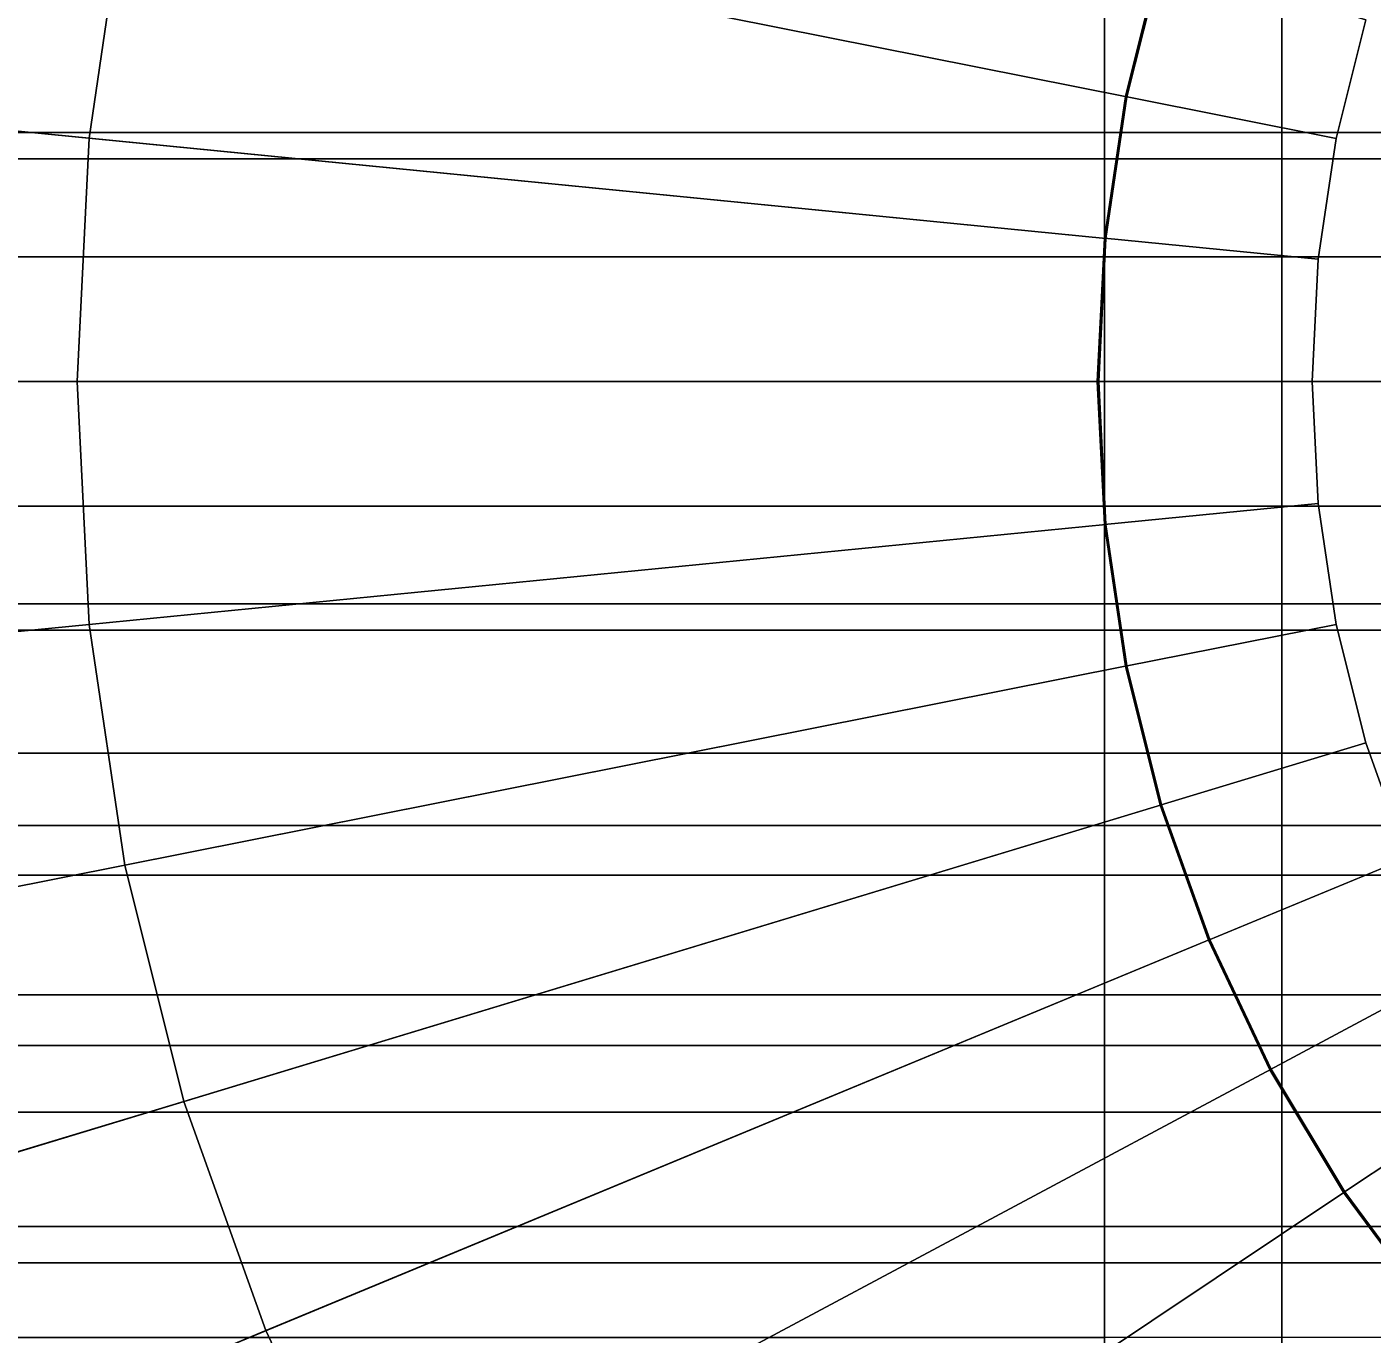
# Model space of a CAD drawing. Header units: millimetres. Extents: x -50 to 55, y -25 to 25.
# Drawn here: x -17.85 to -8.36, y -6.72 to 2.5 of the extents above; entities that cross this region are included whole.
import ezdxf

# ---------------------------------------------------------------- set-up
doc = ezdxf.new("R2010")
doc.units = ezdxf.units.MM
for name, color, linetype in [('BASE', 7, 'Continuous'), ('CIRCOLO_LU', 7, 'Continuous'), ('CIRCOLOINT', 7, 'Continuous')]:
    doc.layers.add(name, color=color, linetype=linetype)
doc.styles.add('Annotative', font='arial.ttf')

msp = doc.modelspace()

# ---------------------------------------------------------------- linework, layer by layer
at = {"layer": 'BASE', "lineweight": 5}
for points, invisible_edges in [([(-10.092, 2.0074, -14.0024), (-24.5196, 4.8773, -14.0024), (-24.8796, 2.4504, -14.0024)], 12), ([(-24.5196, 4.8773, -14.0024), (-10.092, 2.0074, -14.0024), (-9.8466, 2.9869, -14.0024)], 12), ([(-19.9035, 1.9603, -50), (-19.6156, 3.9018, -50), (-17.1588, 3.4131, -50)], 12), ([(-17.4108, 1.7148, -50), (-19.9035, 1.9603, -50), (-17.1588, 3.4131, -50)], 2), ([(-17.4108, 1.7148, -35), (-17.1588, 3.4131, -35), (-10.092, 2.0074, -35)], 12), ([(-17.1588, 3.4131, -38), (-17.4108, 1.7148, -38), (-17.4108, 1.7148, -50)], 12), ([(-17.4108, 1.7148, -50), (-17.1588, 3.4131, -50), (-17.1588, 3.4131, -38)], 12), ([(-17.4108, 1.7148, -35), (-17.4108, 1.7148, -38), (-17.1588, 3.4131, -35)], 2), ([(-17.4108, 1.7148, -38), (-17.1588, 3.4131, -38), (-17.1588, 3.4131, -35)], 12), ([(-10.092, 2.0074, -35), (-17.1588, 3.4131, -35), (-9.8466, 2.9869, -35)], 2), ([(-10.092, 2.0074, -14.0024), (-10.092, 2.0074, -30), (-9.8466, 2.9869, -14.0024)], 2), ([(-10.092, 2.0074, -30), (-9.8466, 2.9869, -30), (-9.8466, 2.9869, -14.0024)], 12), ([(-10.092, 2.0074, -35), (-9.8466, 2.9869, -35), (-9.8466, 2.9869, -32)], 12), ([(-10.092, 2.0074, -35), (-9.8466, 2.9869, -32), (-10.092, 2.0074, -32)], 1), ([(-10.092, 2.0074, -30), (-10.092, 2.0074, -32), (-9.8466, 2.9869, -30)], 2), ([(-10.092, 2.0074, -32), (-9.8466, 2.9869, -32), (-9.8466, 2.9869, -30)], 12), ([(-10.2402, 1.0086, -14.0024), (-24.8796, 2.4504, -14.0024), (-25, 0, -14.0024)], 12), ([(-24.8796, 2.4504, -14.0024), (-10.2402, 1.0086, -14.0024), (-10.092, 2.0074, -14.0024)], 12), ([(-10.2402, 1.0086, -35), (-17.4108, 1.7148, -35), (-10.092, 2.0074, -35)], 2), ([(-10.2402, 1.0086, -14.0024), (-10.2402, 1.0086, -30), (-10.092, 2.0074, -14.0024)], 2), ([(-10.2402, 1.0086, -30), (-10.092, 2.0074, -30), (-10.092, 2.0074, -14.0024)], 12), ([(-10.2402, 1.0086, -35), (-10.092, 2.0074, -35), (-10.092, 2.0074, -32)], 12), ([(-10.2402, 1.0086, -35), (-10.092, 2.0074, -32), (-10.2402, 1.0086, -32)], 1), ([(-10.2402, 1.0086, -30), (-10.2402, 1.0086, -32), (-10.092, 2.0074, -30)], 2), ([(-10.2402, 1.0086, -32), (-10.092, 2.0074, -32), (-10.092, 2.0074, -30)], 12), ([(-19.9998, 0, -50), (-19.9035, 1.9603, -50), (-17.4108, 1.7148, -50)], 12), ([(-17.495, 0, -50), (-19.9998, 0, -50), (-17.4108, 1.7148, -50)], 2), ([(-17.495, 0, -35), (-17.4108, 1.7148, -35), (-10.2402, 1.0086, -35)], 12), ([(-17.4108, 1.7148, -38), (-17.495, 0, -38), (-17.495, 0, -50)], 12), ([(-17.495, 0, -50), (-17.4108, 1.7148, -50), (-17.4108, 1.7148, -38)], 12), ([(-17.495, 0, -35), (-17.495, 0, -38), (-17.4108, 1.7148, -35)], 2), ([(-17.495, 0, -38), (-17.4108, 1.7148, -38), (-17.4108, 1.7148, -35)], 12), ([(-25, 0, -14.0024), (-10.2897, 0, -14.0024), (-10.2402, 1.0086, -14.0024)], 12), ([(-10.2897, 0, -35), (-17.495, 0, -35), (-10.2402, 1.0086, -35)], 2), ([(-10.2897, 0, -14.0024), (-10.2897, 0, -30), (-10.2402, 1.0086, -14.0024)], 2), ([(-10.2897, 0, -30), (-10.2402, 1.0086, -30), (-10.2402, 1.0086, -14.0024)], 12), ([(-10.2897, 0, -35), (-10.2402, 1.0086, -35), (-10.2402, 1.0086, -32)], 12), ([(-10.2897, 0, -35), (-10.2402, 1.0086, -32), (-10.2897, 0, -32)], 1), ([(-10.2897, 0, -30), (-10.2897, 0, -32), (-10.2402, 1.0086, -30)], 2), ([(-10.2897, 0, -32), (-10.2402, 1.0086, -32), (-10.2402, 1.0086, -30)], 12), ([(-24.8796, -2.4504, -14.0024), (-10.2402, -1.0086, -14.0024), (-25, 0, -14.0024)], 2), ([(-10.2402, -1.0086, -14.0024), (-10.2897, 0, -14.0024), (-25, 0, -14.0024)], 12), ([(-17.4108, -1.7148, -50), (-19.9035, -1.9603, -50), (-19.9998, 0, -50)], 12), ([(-19.9998, 0, -50), (-17.495, 0, -50), (-17.4108, -1.7148, -50)], 12), ([(-10.2402, -1.0086, -35), (-17.4108, -1.7148, -35), (-17.495, 0, -35)], 12), ([(-17.495, 0, -35), (-10.2897, 0, -35), (-10.2402, -1.0086, -35)], 12), ([(-17.495, 0, -38), (-17.4108, -1.7148, -38), (-17.4108, -1.7148, -50)], 12), ([(-17.4108, -1.7148, -50), (-17.495, 0, -50), (-17.495, 0, -38)], 12), ([(-17.4108, -1.7148, -35), (-17.4108, -1.7148, -38), (-17.495, 0, -35)], 2), ([(-17.4108, -1.7148, -38), (-17.495, 0, -38), (-17.495, 0, -35)], 12), ([(-10.2402, -1.0086, -14.0024), (-10.2402, -1.0086, -30), (-10.2897, 0, -14.0024)], 2), ([(-10.2402, -1.0086, -30), (-10.2897, 0, -30), (-10.2897, 0, -14.0024)], 12), ([(-10.2402, -1.0086, -35), (-10.2897, 0, -35), (-10.2897, 0, -32)], 12), ([(-10.2402, -1.0086, -35), (-10.2897, 0, -32), (-10.2402, -1.0086, -32)], 1), ([(-10.2402, -1.0086, -30), (-10.2402, -1.0086, -32), (-10.2897, 0, -30)], 2), ([(-10.2402, -1.0086, -32), (-10.2897, 0, -32), (-10.2897, 0, -30)], 12), ([(-10.092, -2.0074, -14.0024), (-10.2402, -1.0086, -14.0024), (-24.8796, -2.4504, -14.0024)], 12), ([(-17.4108, -1.7148, -35), (-10.2402, -1.0086, -35), (-10.092, -2.0074, -35)], 12), ([(-10.092, -2.0074, -14.0024), (-10.092, -2.0074, -30), (-10.2402, -1.0086, -14.0024)], 2), ([(-10.092, -2.0074, -30), (-10.2402, -1.0086, -30), (-10.2402, -1.0086, -14.0024)], 12), ([(-10.092, -2.0074, -35), (-10.2402, -1.0086, -35), (-10.2402, -1.0086, -32)], 12), ([(-10.092, -2.0074, -35), (-10.2402, -1.0086, -32), (-10.092, -2.0074, -32)], 1), ([(-10.092, -2.0074, -30), (-10.092, -2.0074, -32), (-10.2402, -1.0086, -30)], 2), ([(-10.092, -2.0074, -32), (-10.2402, -1.0086, -32), (-10.2402, -1.0086, -30)], 12), ([(-19.9035, -1.9603, -50), (-17.4108, -1.7148, -50), (-17.1588, -3.4131, -50)], 12), ([(-10.092, -2.0074, -35), (-17.1588, -3.4131, -35), (-17.4108, -1.7148, -35)], 12), ([(-17.4108, -1.7148, -38), (-17.1588, -3.4131, -38), (-17.1588, -3.4131, -50)], 12), ([(-17.1588, -3.4131, -50), (-17.4108, -1.7148, -50), (-17.4108, -1.7148, -38)], 12), ([(-17.1588, -3.4131, -35), (-17.1588, -3.4131, -38), (-17.4108, -1.7148, -35)], 2), ([(-17.1588, -3.4131, -38), (-17.4108, -1.7148, -38), (-17.4108, -1.7148, -35)], 12), ([(-17.1588, -3.4131, -50), (-19.6156, -3.9018, -50), (-19.9035, -1.9603, -50)], 12), ([(-24.5196, -4.8773, -14.0024), (-10.092, -2.0074, -14.0024), (-24.8796, -2.4504, -14.0024)], 2), ([(-9.8466, -2.9869, -14.0024), (-10.092, -2.0074, -14.0024), (-24.5196, -4.8773, -14.0024)], 12), ([(-17.1588, -3.4131, -35), (-10.092, -2.0074, -35), (-9.8466, -2.9869, -35)], 12), ([(-9.8466, -2.9869, -14.0024), (-9.8466, -2.9869, -30), (-10.092, -2.0074, -14.0024)], 2), ([(-9.8466, -2.9869, -30), (-10.092, -2.0074, -30), (-10.092, -2.0074, -14.0024)], 12), ([(-9.8466, -2.9869, -35), (-10.092, -2.0074, -35), (-10.092, -2.0074, -32)], 12), ([(-9.8466, -2.9869, -35), (-10.092, -2.0074, -32), (-9.8466, -2.9869, -32)], 1), ([(-9.8466, -2.9869, -30), (-9.8466, -2.9869, -32), (-10.092, -2.0074, -30)], 2), ([(-9.8466, -2.9869, -32), (-10.092, -2.0074, -32), (-10.092, -2.0074, -30)], 12), ([(-23.9235, -7.2571, -14.0024), (-9.8466, -2.9869, -14.0024), (-24.5196, -4.8773, -14.0024)], 2), ([(-9.5064, -3.9377, -14.0024), (-9.8466, -2.9869, -14.0024), (-23.9235, -7.2571, -14.0024)], 12), ([(-9.8466, -2.9869, -35), (-16.7417, -5.0785, -35), (-17.1588, -3.4131, -35)], 12), ([(-16.7417, -5.0785, -35), (-9.8466, -2.9869, -35), (-9.5064, -3.9377, -35)], 12), ([(-9.5064, -3.9377, -14.0024), (-9.5064, -3.9377, -30), (-9.8466, -2.9869, -14.0024)], 2), ([(-9.5064, -3.9377, -30), (-9.8466, -2.9869, -30), (-9.8466, -2.9869, -14.0024)], 12), ([(-9.5064, -3.9377, -35), (-9.8466, -2.9869, -35), (-9.8466, -2.9869, -32)], 12), ([(-9.5064, -3.9377, -35), (-9.8466, -2.9869, -32), (-9.5064, -3.9377, -32)], 1), ([(-9.5064, -3.9377, -30), (-9.5064, -3.9377, -32), (-9.8466, -2.9869, -30)], 2), ([(-9.5064, -3.9377, -32), (-9.8466, -2.9869, -32), (-9.8466, -2.9869, -30)], 12), ([(-19.6156, -3.9018, -50), (-17.1588, -3.4131, -50), (-16.7417, -5.0785, -50)], 12), ([(-17.1588, -3.4131, -38), (-16.7417, -5.0785, -38), (-16.7417, -5.0785, -50)], 12), ([(-16.7417, -5.0785, -50), (-17.1588, -3.4131, -50), (-17.1588, -3.4131, -38)], 12), ([(-16.7417, -5.0785, -35), (-16.7417, -5.0785, -38), (-17.1588, -3.4131, -35)], 2), ([(-16.7417, -5.0785, -38), (-17.1588, -3.4131, -38), (-17.1588, -3.4131, -35)], 12), ([(-23.097, -9.5671, -14.0024), (-9.5064, -3.9377, -14.0024), (-23.9235, -7.2571, -14.0024)], 2), ([(-9.5064, -3.9377, -14.0024), (-23.097, -9.5671, -14.0024), (-15.5614, -8.3177, -14.0024)], 12), ([(-16.7417, -5.0785, -50), (-19.1387, -5.8056, -50), (-19.6156, -3.9018, -50)], 12), ([(-9.5064, -3.9377, -35), (-16.1633, -6.695, -35), (-16.7417, -5.0785, -35)], 12), ([(-16.1633, -6.695, -35), (-9.5064, -3.9377, -35), (-9.0747, -4.8505, -35)], 12), ([(-9.5064, -3.9377, -14.0024), (-15.5614, -8.3177, -14.0024), (-9.0747, -4.8505, -14.0024)], 1), ([(-9.0747, -4.8505, -14.0024), (-9.0747, -4.8505, -30), (-9.5064, -3.9377, -14.0024)], 2), ([(-9.0747, -4.8505, -30), (-9.5064, -3.9377, -30), (-9.5064, -3.9377, -14.0024)], 12), ([(-9.0747, -4.8505, -35), (-9.5064, -3.9377, -35), (-9.5064, -3.9377, -32)], 12), ([(-9.0747, -4.8505, -35), (-9.5064, -3.9377, -32), (-9.0747, -4.8505, -32)], 1), ([(-9.0747, -4.8505, -30), (-9.0747, -4.8505, -32), (-9.5064, -3.9377, -30)], 2), ([(-9.0747, -4.8505, -32), (-9.5064, -3.9377, -32), (-9.5064, -3.9377, -30)], 12), ([(-9.0747, -4.8505, -35), (-15.4292, -8.2471, -35), (-16.1633, -6.695, -35)], 12), ([(-8.5556, -5.7167, -14.0024), (-9.0747, -4.8505, -14.0024), (-15.5614, -8.3177, -14.0024)], 12), ([(-15.4292, -8.2471, -35), (-9.0747, -4.8505, -35), (-8.5556, -5.7167, -35)], 12), ([(-8.5556, -5.7167, -14.0024), (-8.5556, -5.7167, -30), (-9.0747, -4.8505, -14.0024)], 2), ([(-8.5556, -5.7167, -30), (-9.0747, -4.8505, -30), (-9.0747, -4.8505, -14.0024)], 12), ([(-8.5556, -5.7167, -35), (-9.0747, -4.8505, -35), (-9.0747, -4.8505, -32)], 12), ([(-8.5556, -5.7167, -35), (-9.0747, -4.8505, -32), (-8.5556, -5.7167, -32)], 1), ([(-8.5556, -5.7167, -30), (-8.5556, -5.7167, -32), (-9.0747, -4.8505, -30)], 2), ([(-8.5556, -5.7167, -32), (-9.0747, -4.8505, -32), (-9.0747, -4.8505, -30)], 12), ([(-19.1387, -5.8056, -50), (-16.7417, -5.0785, -50), (-16.1633, -6.695, -50)], 12), ([(-16.7417, -5.0785, -38), (-16.1633, -6.695, -38), (-16.1633, -6.695, -50)], 12), ([(-16.1633, -6.695, -50), (-16.7417, -5.0785, -50), (-16.7417, -5.0785, -38)], 12), ([(-16.1633, -6.695, -35), (-16.1633, -6.695, -38), (-16.7417, -5.0785, -35)], 2), ([(-16.1633, -6.695, -38), (-16.7417, -5.0785, -38), (-16.7417, -5.0785, -35)], 12), ([(-15.5614, -8.3177, -14.0024), (-14.6712, -9.803, -14.0024), (-8.5556, -5.7167, -14.0024)], 12), ([(-8.5556, -5.7167, -35), (-14.5466, -9.7197, -35), (-15.4292, -8.2471, -35)], 12), ([(-7.954, -6.5277, -14.0024), (-8.5556, -5.7167, -14.0024), (-14.6712, -9.803, -14.0024)], 12), ([(-14.5466, -9.7197, -35), (-8.5556, -5.7167, -35), (-7.954, -6.5277, -35)], 12), ([(-7.954, -6.5277, -14.0024), (-7.954, -6.5277, -30), (-8.5556, -5.7167, -14.0024)], 2), ([(-7.954, -6.5277, -30), (-8.5556, -5.7167, -30), (-8.5556, -5.7167, -14.0024)], 12), ([(-7.954, -6.5277, -35), (-8.5556, -5.7167, -35), (-8.5556, -5.7167, -32)], 12), ([(-7.954, -6.5277, -35), (-8.5556, -5.7167, -32), (-7.954, -6.5277, -32)], 1), ([(-7.954, -6.5277, -30), (-7.954, -6.5277, -32), (-8.5556, -5.7167, -30)], 2), ([(-7.954, -6.5277, -32), (-8.5556, -5.7167, -32), (-8.5556, -5.7167, -30)], 12), ([(-16.1633, -6.695, -50), (-18.4774, -7.6536, -50), (-19.1387, -5.8056, -50)], 12), ([(-14.6712, -9.803, -14.0024), (-13.6397, -11.1938, -14.0024), (-7.954, -6.5277, -14.0024)], 12), ([(-7.954, -6.5277, -35), (-13.5238, -11.0987, -35), (-14.5466, -9.7197, -35)], 12), ([(-7.2759, -7.2759, -14.0024), (-7.954, -6.5277, -14.0024), (-13.6397, -11.1938, -14.0024)], 12), ([(-13.5238, -11.0987, -35), (-7.954, -6.5277, -35), (-7.2759, -7.2759, -35)], 12), ([(-18.4774, -7.6536, -50), (-16.1633, -6.695, -50), (-15.4292, -8.2471, -50)], 12), ([(-16.1633, -6.695, -38), (-15.4292, -8.2471, -38), (-15.4292, -8.2471, -50)], 12), ([(-15.4292, -8.2471, -50), (-16.1633, -6.695, -50), (-16.1633, -6.695, -38)], 12), ([(-15.4292, -8.2471, -35), (-15.4292, -8.2471, -38), (-16.1633, -6.695, -35)], 2), ([(-15.4292, -8.2471, -38), (-16.1633, -6.695, -38), (-16.1633, -6.695, -35)], 12)]:
    msp.add_3dface(points, dxfattribs=dict(at, invisible_edges=invisible_edges))
at = {"layer": 'CIRCOLO_LU', "lineweight": 5}
for points, invisible_edges in [([(-25, 3.1333, 24.8029), (-25, 1.5698, 24.9507), (-10.25, 1.5698, 24.9507)], 12), ([(-25, 3.1333, 24.8029), (-10.25, 1.5698, 24.9507), (-10.25, 3.1333, 24.8029)], 1), ([(-10.25, 1.5698, -22.7557), (-25, 1.5698, -24.9507), (-25, 3.1333, -24.8029)], 12), ([(-10.25, 1.5698, -22.7557), (-25, 3.1333, -24.8029), (-10.25, 3.1333, -22.7557)], 1), ([(-9, 3.1333, 24.8029), (-10.25, 3.1333, 24.8029), (-9, 1.5698, 24.9507)], 2), ([(-10.25, 3.1333, 24.8029), (-10.25, 1.5698, 24.9507), (-9, 1.5698, 24.9507)], 12), ([(-10.25, 1.5698, -22.7557), (-10.25, 3.1333, -22.7557), (-10.25, 2.6233, -13.951)], 12), ([(-9, 3.1333, 24.8029), (-9, 1.5698, 24.9507), (0, 1.5698, 24.9507)], 12), ([(-10.25, 2.6233, -13.951), (-25, 2.6233, -13.752), (-25, 1.7547, -13.8896)], 12), ([(-10.25, 2.6233, -13.951), (-25, 1.7547, -13.8896), (-10.25, 1.7547, -13.951)], 1), ([(-10.25, 1.7547, 13.8896), (-25, 1.7547, 13.8896), (-10.25, 2.6233, 13.752)], 2), ([(-25, 1.7547, 13.8896), (-25, 2.6233, 13.752), (-10.25, 2.6233, 13.752)], 12), ([(-9, 1.7547, 13.8896), (-10.25, 1.7547, 13.8896), (-9, 2.6233, 13.752)], 2), ([(-10.25, 1.7547, 13.8896), (-10.25, 2.6233, 13.752), (-9, 2.6233, 13.752)], 12), ([(-10.25, 1.7547, -13.951), (-10.25, 1.5698, -22.7557), (-10.25, 2.6233, -13.951)], 2), ([(0, 2.6233, 13.752), (0, 1.7547, 13.8896), (-9, 1.7547, 13.8896)], 12), ([(-9, 1.7547, 13.8896), (-9, 2.6233, 13.752), (0, 2.6233, 13.752)], 12), ([(-10.25, 1.7547, -13.951), (-25, 1.7547, -13.8896), (-25, 0.8791, -13.9724)], 12), ([(-10.25, 1.7547, -13.951), (-25, 0.8791, -13.9724), (-10.25, 0.8791, -13.951)], 1), ([(-10.25, 0.8791, 13.9724), (-25, 0.8791, 13.9724), (-10.25, 1.7547, 13.8896)], 2), ([(-25, 0.8791, 13.9724), (-25, 1.7547, 13.8896), (-10.25, 1.7547, 13.8896)], 12), ([(-9, 0.8791, 13.9724), (-10.25, 0.8791, 13.9724), (-9, 1.7547, 13.8896)], 2), ([(-10.25, 0.8791, 13.9724), (-10.25, 1.7547, 13.8896), (-9, 1.7547, 13.8896)], 12), ([(-10.25, 1.5698, -22.7557), (-10.25, 1.7547, -13.951), (-10.25, 0.8791, -13.951)], 12), ([(0, 1.7547, 13.8896), (0, 0.8791, 13.9724), (-9, 0.8791, 13.9724)], 12), ([(-9, 0.8791, 13.9724), (-9, 1.7547, 13.8896), (0, 1.7547, 13.8896)], 12), ([(-10.25, 0.7849, -22.7557), (-25, 0, -25), (-25, 1.5698, -24.9507)], 13), ([(-10.25, 0.7849, -22.7557), (-25, 1.5698, -24.9507), (-10.25, 1.5698, -22.7557)], 1), ([(-10.25, 0, 25), (-10.25, 1.5698, 24.9507), (-25, 1.5698, 24.9507)], 12), ([(-25, 1.5698, 24.9507), (-25, 0, 25), (-10.25, 0, 25)], 12), ([(-9, 1.5698, 24.9507), (-10.25, 1.5698, 24.9507), (-9, 0, 25)], 2), ([(-10.25, 1.5698, 24.9507), (-10.25, 0, 25), (-9, 0, 25)], 12), ([(-10.25, 0.8791, -13.951), (-10.25, 0.7849, -22.7557), (-10.25, 1.5698, -22.7557)], 12), ([(0, 0, 25), (0, 1.5698, 24.9507), (-9, 1.5698, 24.9507)], 12), ([(-9, 1.5698, 24.9507), (-9, 0, 25), (0, 0, 25)], 12), ([(-10.25, 0, 14), (-25, 0, 14), (-10.25, 0.8791, 13.9724)], 2), ([(-25, 0, 14), (-25, 0.8791, 13.9724), (-10.25, 0.8791, 13.9724)], 12), ([(-10.25, 0.8791, -13.951), (-25, 0.8791, -13.9724), (-10.25, 0, -13.951)], 2), ([(-25, 0.8791, -13.9724), (-25, 0, -14), (-10.25, 0, -13.951)], 12), ([(-9, 0, 14), (-10.25, 0, 14), (-9, 0.8791, 13.9724)], 2), ([(-10.25, 0, 14), (-10.25, 0.8791, 13.9724), (-9, 0.8791, 13.9724)], 12), ([(-10.25, 0.7849, -22.7557), (-10.25, 0.8791, -13.951), (-10.25, 0, -13.951)], 12), ([(0, 0.8791, 13.9724), (0, 0, 14), (-9, 0, 14)], 12), ([(-9, 0, 14), (-9, 0.8791, 13.9724), (0, 0.8791, 13.9724)], 12), ([(-10.25, 0.7849, -22.7557), (-10.25, 0, -22.7557), (-25, 0, -25)], 12), ([(-10.25, 0.7849, -22.7557), (-10.25, 0, -13.951), (-10.25, 0, -22.7557)], 1), ([(-25, 0, 25), (-25, -1.5698, 24.9507), (-10.25, -1.5698, 24.9507)], 12), ([(-25, 0, 25), (-10.25, -1.5698, 24.9507), (-10.25, 0, 25)], 1), ([(-10.25, -0.8791, 13.9724), (-25, -0.8791, 13.9724), (-10.25, 0, 14)], 2), ([(-25, -0.8791, 13.9724), (-25, 0, 14), (-10.25, 0, 14)], 12), ([(-25, -1.5698, -24.9507), (-25, 0, -25), (-10.25, 0, -22.7557)], 12), ([(-25, -1.5698, -24.9507), (-10.25, 0, -22.7557), (-10.25, -1.5698, -22.7557)], 1), ([(-10.25, 0, -13.951), (-25, 0, -14), (-25, -0.8791, -13.9724)], 12), ([(-10.25, 0, -13.951), (-25, -0.8791, -13.9724), (-10.25, -0.8791, -13.951)], 1), ([(-9, -0.8791, 13.9724), (-10.25, -0.8791, 13.9724), (-9, 0, 14)], 2), ([(-10.25, -0.8791, 13.9724), (-10.25, 0, 14), (-9, 0, 14)], 12), ([(-9, 0, 25), (-10.25, 0, 25), (-9, -1.5698, 24.9507)], 2), ([(-10.25, 0, 25), (-10.25, -1.5698, 24.9507), (-9, -1.5698, 24.9507)], 12), ([(-10.25, -0.8791, -13.951), (-10.25, -1.5698, -22.7557), (-10.25, 0, -22.7557)], 12), ([(-10.25, -0.8791, -13.951), (-10.25, 0, -22.7557), (-10.25, 0, -13.951)], 1), ([(0, -1.5698, 24.9507), (0, 0, 25), (-9, 0, 25)], 12), ([(-9, 0, 25), (-9, -1.5698, 24.9507), (0, -1.5698, 24.9507)], 12), ([(0, 0, 14), (0, -0.8791, 13.9724), (-9, -0.8791, 13.9724)], 12), ([(-9, -0.8791, 13.9724), (-9, 0, 14), (0, 0, 14)], 12), ([(-10.25, -0.8791, -13.951), (-25, -0.8791, -13.9724), (-10.25, -1.7547, -13.951)], 2), ([(-25, -0.8791, -13.9724), (-25, -1.7547, -13.8896), (-10.25, -1.7547, -13.951)], 12), ([(-10.25, -1.7547, 13.8896), (-25, -1.7547, 13.8896), (-10.25, -0.8791, 13.9724)], 2), ([(-25, -1.7547, 13.8896), (-25, -0.8791, 13.9724), (-10.25, -0.8791, 13.9724)], 12), ([(-9, -1.7547, 13.8896), (-10.25, -1.7547, 13.8896), (-9, -0.8791, 13.9724)], 2), ([(-10.25, -1.7547, 13.8896), (-10.25, -0.8791, 13.9724), (-9, -0.8791, 13.9724)], 12), ([(-10.25, -1.5698, -22.7557), (-10.25, -0.8791, -13.951), (-10.25, -1.7547, -13.951)], 12), ([(0, -0.8791, 13.9724), (0, -1.7547, 13.8896), (-9, -1.7547, 13.8896)], 12), ([(-9, -1.7547, 13.8896), (-9, -0.8791, 13.9724), (0, -0.8791, 13.9724)], 12), ([(-25, -1.5698, 24.9507), (-25, -3.1333, 24.8029), (-10.25, -3.1333, 24.8029)], 12), ([(-25, -1.5698, 24.9507), (-10.25, -3.1333, 24.8029), (-10.25, -1.5698, 24.9507)], 1), ([(-10.25, -2.3515, -22.7557), (-25, -3.1333, -24.8029), (-25, -1.5698, -24.9507)], 13), ([(-10.25, -2.3515, -22.7557), (-25, -1.5698, -24.9507), (-10.25, -1.5698, -22.7557)], 1), ([(-9, -1.5698, 24.9507), (-10.25, -1.5698, 24.9507), (-9, -3.1333, 24.8029)], 2), ([(-10.25, -1.5698, 24.9507), (-10.25, -3.1333, 24.8029), (-9, -3.1333, 24.8029)], 12), ([(-10.25, -1.7547, -13.951), (-10.25, -2.3515, -22.7557), (-10.25, -1.5698, -22.7557)], 12), ([(0, -3.1333, 24.8029), (0, -1.5698, 24.9507), (-9, -1.5698, 24.9507)], 12), ([(-9, -1.5698, 24.9507), (-9, -3.1333, 24.8029), (0, -3.1333, 24.8029)], 12), ([(-10.25, -2.6233, 13.752), (-25, -2.6233, 13.752), (-10.25, -1.7547, 13.8896)], 2), ([(-25, -2.6233, 13.752), (-25, -1.7547, 13.8896), (-10.25, -1.7547, 13.8896)], 12), ([(-10.25, -1.7547, -13.951), (-25, -1.7547, -13.8896), (-10.25, -2.6233, -13.951)], 2), ([(-25, -1.7547, -13.8896), (-25, -2.6233, -13.752), (-10.25, -2.6233, -13.951)], 12), ([(-9, -2.6233, 13.752), (-10.25, -2.6233, 13.752), (-9, -1.7547, 13.8896)], 2), ([(-10.25, -2.6233, 13.752), (-10.25, -1.7547, 13.8896), (-9, -1.7547, 13.8896)], 12), ([(-10.25, -2.3515, -22.7557), (-10.25, -1.7547, -13.951), (-10.25, -2.6233, -13.951)], 12), ([(0, -1.7547, 13.8896), (0, -2.6233, 13.752), (-9, -2.6233, 13.752)], 12), ([(-9, -2.6233, 13.752), (-9, -1.7547, 13.8896), (0, -1.7547, 13.8896)], 12), ([(-10.25, -2.3515, -22.7557), (-10.25, -3.1333, -22.7557), (-25, -3.1333, -24.8029)], 12), ([(-10.25, -2.6233, -13.951), (-10.25, -3.1333, -22.7557), (-10.25, -2.3515, -22.7557)], 12), ([(-10.25, -3.4817, 13.5602), (-25, -3.4817, 13.5602), (-10.25, -2.6233, 13.752)], 2), ([(-25, -3.4817, 13.5602), (-25, -2.6233, 13.752), (-10.25, -2.6233, 13.752)], 12), ([(-10.25, -2.6233, -13.951), (-25, -2.6233, -13.752), (-10.25, -3.4817, -13.951)], 2), ([(-25, -2.6233, -13.752), (-25, -3.4817, -13.5602), (-10.25, -3.4817, -13.951)], 12), ([(-9, -3.4817, 13.5602), (-10.25, -3.4817, 13.5602), (-9, -2.6233, 13.752)], 2), ([(-10.25, -3.4817, 13.5602), (-10.25, -2.6233, 13.752), (-9, -2.6233, 13.752)], 12), ([(-10.25, -3.1333, -22.7557), (-10.25, -2.6233, -13.951), (-10.25, -3.4817, -13.951)], 12), ([(0, -2.6233, 13.752), (0, -3.4817, 13.5602), (-9, -3.4817, 13.5602)], 12), ([(-9, -3.4817, 13.5602), (-9, -2.6233, 13.752), (0, -2.6233, 13.752)], 12), ([(-25, -4.6845, -24.5572), (-25, -3.1333, -24.8029), (-10.25, -3.1333, -22.7557)], 12), ([(-25, -4.6845, -24.5572), (-10.25, -3.1333, -22.7557), (-10.25, -4.6845, -22.7557)], 1), ([(-25, -3.1333, 24.8029), (-25, -4.6845, 24.5572), (-10.25, -4.6845, 24.5572)], 12), ([(-25, -3.1333, 24.8029), (-10.25, -4.6845, 24.5572), (-10.25, -3.1333, 24.8029)], 1), ([(-9, -3.1333, 24.8029), (-10.25, -3.1333, 24.8029), (-9, -4.6845, 24.5572)], 2), ([(-10.25, -3.1333, 24.8029), (-10.25, -4.6845, 24.5572), (-9, -4.6845, 24.5572)], 12), ([(-10.25, -3.4817, -13.951), (-10.25, -4.6845, -22.7557), (-10.25, -3.1333, -22.7557)], 12), ([(0, -4.6845, 24.5572), (0, -3.1333, 24.8029), (-9, -3.1333, 24.8029)], 12), ([(-9, -3.1333, 24.8029), (-9, -4.6845, 24.5572), (0, -4.6845, 24.5572)], 12), ([(-10.25, -4.3262, 13.3148), (-25, -4.3262, 13.3148), (-10.25, -3.4817, 13.5602)], 2), ([(-25, -4.3262, 13.3148), (-25, -3.4817, 13.5602), (-10.25, -3.4817, 13.5602)], 12), ([(-10.25, -3.4817, -13.951), (-25, -3.4817, -13.5602), (-10.25, -4.3262, -13.951)], 2), ([(-25, -3.4817, -13.5602), (-25, -4.3262, -13.3148), (-10.25, -4.3262, -13.951)], 12), ([(-9, -4.3262, 13.3148), (-10.25, -4.3262, 13.3148), (-9, -3.4817, 13.5602)], 2), ([(-10.25, -4.3262, 13.3148), (-10.25, -3.4817, 13.5602), (-9, -3.4817, 13.5602)], 12), ([(-10.25, -4.6845, -22.7557), (-10.25, -3.4817, -13.951), (-10.25, -4.3262, -13.951)], 12), ([(0, -3.4817, 13.5602), (0, -4.3262, 13.3148), (-9, -4.3262, 13.3148)], 12), ([(-9, -4.3262, 13.3148), (-9, -3.4817, 13.5602), (0, -3.4817, 13.5602)], 12), ([(-10.25, -4.3262, -13.951), (-25, -4.3262, -13.3148), (-10.25, -5.1537, -13.951)], 2), ([(-25, -4.3262, -13.3148), (-25, -5.1537, -13.0169), (-10.25, -5.1537, -13.951)], 12), ([(-10.25, -5.1537, 13.0169), (-25, -5.1537, 13.0169), (-10.25, -4.3262, 13.3148)], 2), ([(-25, -5.1537, 13.0169), (-25, -4.3262, 13.3148), (-10.25, -4.3262, 13.3148)], 12), ([(-9, -5.1537, 13.0169), (-10.25, -5.1537, 13.0169), (-9, -4.3262, 13.3148)], 2), ([(-10.25, -5.1537, 13.0169), (-10.25, -4.3262, 13.3148), (-9, -4.3262, 13.3148)], 12), ([(-10.25, -5.4509, -22.7557), (-10.25, -4.3262, -13.951), (-10.25, -5.1537, -13.951)], 12), ([(-10.25, -4.3262, -13.951), (-10.25, -5.4509, -22.7557), (-10.25, -4.6845, -22.7557)], 12), ([(0, -4.3262, 13.3148), (0, -5.1537, 13.0169), (-9, -5.1537, 13.0169)], 12), ([(-9, -5.1537, 13.0169), (-9, -4.3262, 13.3148), (0, -4.3262, 13.3148)], 12), ([(-10.25, -5.4509, -22.7557), (-25, -6.2172, -24.2146), (-25, -4.6845, -24.5572)], 13), ([(-10.25, -5.4509, -22.7557), (-25, -4.6845, -24.5572), (-10.25, -4.6845, -22.7557)], 1), ([(-25, -4.6845, 24.5572), (-25, -6.2172, 24.2146), (-10.25, -6.2172, 24.2146)], 12), ([(-25, -4.6845, 24.5572), (-10.25, -6.2172, 24.2146), (-10.25, -4.6845, 24.5572)], 1), ([(-9, -4.6845, 24.5572), (-10.25, -4.6845, 24.5572), (-9, -6.2172, 24.2146)], 2), ([(-10.25, -4.6845, 24.5572), (-10.25, -6.2172, 24.2146), (-9, -6.2172, 24.2146)], 12), ([(0, -6.2172, 24.2146), (0, -4.6845, 24.5572), (-9, -4.6845, 24.5572)], 12), ([(-9, -4.6845, 24.5572), (-9, -6.2172, 24.2146), (0, -6.2172, 24.2146)], 12), ([(-10.25, -5.1537, -13.951), (-25, -5.1537, -13.0169), (-10.25, -5.9609, -13.951)], 2), ([(-25, -5.1537, -13.0169), (-25, -5.9609, -12.6676), (-10.25, -5.9609, -13.951)], 12), ([(-10.25, -5.9609, 12.6676), (-25, -5.9609, 12.6676), (-10.25, -5.1537, 13.0169)], 2), ([(-25, -5.9609, 12.6676), (-25, -5.1537, 13.0169), (-10.25, -5.1537, 13.0169)], 12), ([(-9, -5.9609, 12.6676), (-10.25, -5.9609, 12.6676), (-9, -5.1537, 13.0169)], 2), ([(-10.25, -5.9609, 12.6676), (-10.25, -5.1537, 13.0169), (-9, -5.1537, 13.0169)], 12), ([(-10.25, -6.2172, -22.7557), (-10.25, -5.1537, -13.951), (-10.25, -5.9609, -13.951)], 12), ([(-10.25, -5.4509, -22.7557), (-10.25, -5.1537, -13.951), (-10.25, -6.2172, -22.7557)], 1), ([(0, -5.1537, 13.0169), (0, -5.9609, 12.6676), (-9, -5.9609, 12.6676)], 12), ([(-9, -5.9609, 12.6676), (-9, -5.1537, 13.0169), (0, -5.1537, 13.0169)], 12), ([(-10.25, -5.4509, -22.7557), (-10.25, -6.2172, -22.7557), (-25, -6.2172, -24.2146)], 12), ([(-10.25, -5.9609, -13.951), (-25, -5.9609, -12.6676), (-10.25, -6.7446, -13.951)], 2), ([(-25, -5.9609, -12.6676), (-25, -6.7446, -12.2683), (-10.25, -6.7446, -13.951)], 12), ([(-10.25, -6.7446, 12.2683), (-25, -6.7446, 12.2683), (-10.25, -5.9609, 12.6676)], 2), ([(-25, -6.7446, 12.2683), (-25, -5.9609, 12.6676), (-10.25, -5.9609, 12.6676)], 12), ([(-9, -6.7446, 12.2683), (-10.25, -6.7446, 12.2683), (-9, -5.9609, 12.6676)], 2), ([(-10.25, -6.7446, 12.2683), (-10.25, -5.9609, 12.6676), (-9, -5.9609, 12.6676)], 12), ([(-10.25, -7.7254, -22.7557), (-10.25, -5.9609, -13.951), (-10.25, -6.7446, -13.951)], 12), ([(-10.25, -5.9609, -13.951), (-10.25, -7.7254, -22.7557), (-10.25, -6.2172, -22.7557)], 12), ([(0, -5.9609, 12.6676), (0, -6.7446, 12.2683), (-9, -6.7446, 12.2683)], 12), ([(-9, -6.7446, 12.2683), (-9, -5.9609, 12.6676), (0, -5.9609, 12.6676)], 12), ([(-25, -6.2172, 24.2146), (-25, -7.7254, 23.7764), (-10.25, -7.7254, 23.7764)], 12), ([(-25, -6.2172, 24.2146), (-10.25, -7.7254, 23.7764), (-10.25, -6.2172, 24.2146)], 1), ([(-25, -7.7254, -23.7764), (-25, -6.2172, -24.2146), (-10.25, -6.2172, -22.7557)], 12), ([(-25, -7.7254, -23.7764), (-10.25, -6.2172, -22.7557), (-10.25, -7.7254, -22.7557)], 1), ([(-9, -6.2172, 24.2146), (-10.25, -6.2172, 24.2146), (-9, -7.7254, 23.7764)], 2), ([(-10.25, -6.2172, 24.2146), (-10.25, -7.7254, 23.7764), (-9, -7.7254, 23.7764)], 12), ([(0, -7.7254, 23.7764), (0, -6.2172, 24.2146), (-9, -6.2172, 24.2146)], 12), ([(-9, -6.2172, 24.2146), (-9, -7.7254, 23.7764), (0, -7.7254, 23.7764)], 12)]:
    msp.add_3dface(points, dxfattribs=dict(at, invisible_edges=invisible_edges))
at = {"layer": 'CIRCOLOINT', "lineweight": 13}
for points, invisible_edges in [([(-9.8562, 2.9899, -14), (-9.8562, 2.9899, -14.5), (-10.1015, 2.0093, -14)], 2), ([(-9.8562, 2.9899, -14.5), (-10.1015, 2.0093, -14.5), (-10.1015, 2.0093, -14)], 12), ([(-10.1015, 2.0093, -14.5), (-9.8562, 2.9899, -14.5), (-9.8562, 2.9899, -15)], 12), ([(-9.8562, 2.9899, -15), (-10.1015, 2.0093, -15), (-10.1015, 2.0093, -14.5)], 12), ([(-9.8562, 2.9899, -15), (-9.8562, 2.9899, -15.5), (-10.1015, 2.0093, -15)], 2), ([(-9.8562, 2.9899, -15.5), (-10.1015, 2.0093, -15.5), (-10.1015, 2.0093, -15)], 12), ([(-10.1015, 2.0093, -15.5), (-9.8562, 2.9899, -15.5), (-9.8562, 2.9899, -16)], 12), ([(-9.8562, 2.9899, -16), (-10.1015, 2.0093, -16), (-10.1015, 2.0093, -15.5)], 12), ([(-10.1015, 2.0093, -16), (-9.8562, 2.9899, -16), (-8.4071, 2.5503, -16)], 12), ([(-8.4071, 2.5503, -14), (-9.8562, 2.9899, -14), (-10.1015, 2.0093, -14)], 12), ([(-8.6163, 1.7139, -16), (-10.1015, 2.0093, -16), (-8.4071, 2.5503, -16)], 2), ([(-8.4071, 2.5503, -14), (-10.1015, 2.0093, -14), (-8.6163, 1.7139, -14)], 1), ([(-8.6163, 1.7139, -15), (-8.4071, 2.5503, -15), (-8.4071, 2.5503, -14.5)], 12), ([(-8.6163, 1.7139, -15), (-8.4071, 2.5503, -14.5), (-8.6163, 1.7139, -14.5)], 1), ([(-8.6163, 1.7139, -14), (-8.6163, 1.7139, -14.5), (-8.4071, 2.5503, -14)], 2), ([(-8.6163, 1.7139, -14.5), (-8.4071, 2.5503, -14.5), (-8.4071, 2.5503, -14)], 12), ([(-8.4071, 2.5503, -15.5), (-8.6163, 1.7139, -15.5), (-8.6163, 1.7139, -16)], 12), ([(-8.6163, 1.7139, -16), (-8.4071, 2.5503, -16), (-8.4071, 2.5503, -15.5)], 12), ([(-8.6163, 1.7139, -15), (-8.6163, 1.7139, -15.5), (-8.4071, 2.5503, -15)], 2), ([(-8.6163, 1.7139, -15.5), (-8.4071, 2.5503, -15.5), (-8.4071, 2.5503, -15)], 12), ([(-10.1015, 2.0093, -16), (-8.7431, 0.861, -16), (-10.2502, 1.0095, -16)], 1), ([(-10.1015, 2.0093, -14.5), (-10.2502, 1.0095, -14.5), (-10.2502, 1.0095, -14)], 12), ([(-10.1015, 2.0093, -14.5), (-10.2502, 1.0095, -14), (-10.1015, 2.0093, -14)], 1), ([(-10.1015, 2.0093, -15), (-10.2502, 1.0095, -15), (-10.2502, 1.0095, -14.5)], 12), ([(-10.1015, 2.0093, -15), (-10.2502, 1.0095, -14.5), (-10.1015, 2.0093, -14.5)], 1), ([(-10.1015, 2.0093, -16), (-10.2502, 1.0095, -16), (-10.2502, 1.0095, -15.5)], 12), ([(-10.1015, 2.0093, -16), (-10.2502, 1.0095, -15.5), (-10.1015, 2.0093, -15.5)], 1), ([(-10.1015, 2.0093, -15), (-10.1015, 2.0093, -15.5), (-10.2502, 1.0095, -15)], 2), ([(-10.1015, 2.0093, -15.5), (-10.2502, 1.0095, -15.5), (-10.2502, 1.0095, -15)], 12), ([(-10.1015, 2.0093, -14), (-10.2502, 1.0095, -14), (-8.7431, 0.861, -14)], 12), ([(-10.1015, 2.0093, -16), (-8.6163, 1.7139, -16), (-8.7431, 0.861, -16)], 12), ([(-10.1015, 2.0093, -14), (-8.7431, 0.861, -14), (-8.6163, 1.7139, -14)], 1), ([(-8.6163, 1.7139, -14), (-8.7431, 0.861, -14), (-8.7431, 0.861, -14.5)], 12), ([(-8.7431, 0.861, -14.5), (-8.6163, 1.7139, -14.5), (-8.6163, 1.7139, -14)], 12), ([(-8.6163, 1.7139, -14.5), (-8.7431, 0.861, -14.5), (-8.7431, 0.861, -15)], 12), ([(-8.7431, 0.861, -15), (-8.6163, 1.7139, -15), (-8.6163, 1.7139, -14.5)], 12), ([(-8.6163, 1.7139, -15.5), (-8.7431, 0.861, -15.5), (-8.7431, 0.861, -16)], 12), ([(-8.7431, 0.861, -16), (-8.6163, 1.7139, -16), (-8.6163, 1.7139, -15.5)], 12), ([(-8.7431, 0.861, -15), (-8.7431, 0.861, -15.5), (-8.6163, 1.7139, -15)], 2), ([(-8.7431, 0.861, -15.5), (-8.6163, 1.7139, -15.5), (-8.6163, 1.7139, -15)], 12), ([(-10.2502, 1.0095, -14), (-10.3004, 0, -14), (-8.7859, 0, -14)], 12), ([(-10.2502, 1.0095, -14), (-10.2502, 1.0095, -14.5), (-10.3004, 0, -14)], 2), ([(-10.2502, 1.0095, -14.5), (-10.3004, 0, -14.5), (-10.3004, 0, -14)], 12), ([(-10.3004, 0, -14.5), (-10.2502, 1.0095, -14.5), (-10.2502, 1.0095, -15)], 12), ([(-10.2502, 1.0095, -15), (-10.3004, 0, -15), (-10.3004, 0, -14.5)], 12), ([(-10.3004, 0, -15.5), (-10.2502, 1.0095, -15.5), (-10.2502, 1.0095, -16)], 12), ([(-10.2502, 1.0095, -16), (-10.3004, 0, -16), (-10.3004, 0, -15.5)], 12), ([(-10.3004, 0, -15), (-10.2502, 1.0095, -15), (-10.2502, 1.0095, -15.5)], 12), ([(-10.2502, 1.0095, -15.5), (-10.3004, 0, -15.5), (-10.3004, 0, -15)], 12), ([(-10.2502, 1.0095, -16), (-8.7859, 0, -16), (-10.3004, 0, -16)], 1), ([(-10.2502, 1.0095, -14), (-8.7859, 0, -14), (-8.7431, 0.861, -14)], 1), ([(-10.2502, 1.0095, -16), (-8.7431, 0.861, -16), (-8.7859, 0, -16)], 12), ([(-8.7859, 0, -14), (-8.7859, 0, -14.5), (-8.7431, 0.861, -14)], 2), ([(-8.7859, 0, -14.5), (-8.7431, 0.861, -14.5), (-8.7431, 0.861, -14)], 12), ([(-8.7431, 0.861, -14.5), (-8.7859, 0, -14.5), (-8.7859, 0, -15)], 12), ([(-8.7859, 0, -15), (-8.7431, 0.861, -15), (-8.7431, 0.861, -14.5)], 12), ([(-8.7431, 0.861, -15.5), (-8.7859, 0, -15.5), (-8.7859, 0, -16)], 12), ([(-8.7859, 0, -16), (-8.7431, 0.861, -16), (-8.7431, 0.861, -15.5)], 12), ([(-8.7859, 0, -15.5), (-8.7431, 0.861, -15.5), (-8.7431, 0.861, -15)], 12), ([(-8.7859, 0, -15.5), (-8.7431, 0.861, -15), (-8.7859, 0, -15)], 1), ([(-8.7859, 0, -16), (-10.2502, -1.0095, -16), (-10.3004, 0, -16)], 1), ([(-8.7859, 0, -14), (-10.3004, 0, -14), (-10.2502, -1.0095, -14)], 12), ([(-10.2502, -1.0095, -14.5), (-10.3004, 0, -14.5), (-10.3004, 0, -15)], 12), ([(-10.3004, 0, -15), (-10.2502, -1.0095, -15), (-10.2502, -1.0095, -14.5)], 12), ([(-10.3004, 0, -14.5), (-10.2502, -1.0095, -14.5), (-10.2502, -1.0095, -14)], 12), ([(-10.3004, 0, -14.5), (-10.2502, -1.0095, -14), (-10.3004, 0, -14)], 1), ([(-10.3004, 0, -16), (-10.2502, -1.0095, -16), (-10.2502, -1.0095, -15.5)], 12), ([(-10.3004, 0, -16), (-10.2502, -1.0095, -15.5), (-10.3004, 0, -15.5)], 1), ([(-10.3004, 0, -15.5), (-10.2502, -1.0095, -15.5), (-10.2502, -1.0095, -15)], 12), ([(-10.3004, 0, -15.5), (-10.2502, -1.0095, -15), (-10.3004, 0, -15)], 1), ([(-8.7859, 0, -16), (-8.7431, -0.861, -16), (-10.2502, -1.0095, -16)], 12), ([(-8.7859, 0, -14), (-10.2502, -1.0095, -14), (-8.7431, -0.861, -14)], 1), ([(-8.7859, 0, -14), (-8.7431, -0.861, -14), (-8.7431, -0.861, -14.5)], 12), ([(-8.7431, -0.861, -14.5), (-8.7859, 0, -14.5), (-8.7859, 0, -14)], 12), ([(-8.7859, 0, -14.5), (-8.7431, -0.861, -14.5), (-8.7431, -0.861, -15)], 12), ([(-8.7431, -0.861, -15), (-8.7859, 0, -15), (-8.7859, 0, -14.5)], 12), ([(-8.7859, 0, -15), (-8.7431, -0.861, -15), (-8.7431, -0.861, -15.5)], 12), ([(-8.7431, -0.861, -15.5), (-8.7859, 0, -15.5), (-8.7859, 0, -15)], 12), ([(-8.7859, 0, -15.5), (-8.7431, -0.861, -15.5), (-8.7431, -0.861, -16)], 12), ([(-8.7431, -0.861, -16), (-8.7859, 0, -16), (-8.7859, 0, -15.5)], 12), ([(-8.7431, -0.861, -16), (-10.1015, -2.0093, -16), (-10.2502, -1.0095, -16)], 1), ([(-8.7431, -0.861, -14), (-10.2502, -1.0095, -14), (-10.1015, -2.0093, -14)], 12), ([(-8.7431, -0.861, -16), (-8.6163, -1.7139, -16), (-10.1015, -2.0093, -16)], 12), ([(-8.7431, -0.861, -14), (-10.1015, -2.0093, -14), (-8.6163, -1.7139, -14)], 1), ([(-8.6163, -1.7139, -15), (-8.7431, -0.861, -15), (-8.7431, -0.861, -14.5)], 12), ([(-8.6163, -1.7139, -15), (-8.7431, -0.861, -14.5), (-8.6163, -1.7139, -14.5)], 1), ([(-8.6163, -1.7139, -14), (-8.6163, -1.7139, -14.5), (-8.7431, -0.861, -14)], 2), ([(-8.6163, -1.7139, -14.5), (-8.7431, -0.861, -14.5), (-8.7431, -0.861, -14)], 12), ([(-8.7431, -0.861, -15.5), (-8.6163, -1.7139, -15.5), (-8.6163, -1.7139, -16)], 12), ([(-8.6163, -1.7139, -16), (-8.7431, -0.861, -16), (-8.7431, -0.861, -15.5)], 12), ([(-8.6163, -1.7139, -15), (-8.6163, -1.7139, -15.5), (-8.7431, -0.861, -15)], 2), ([(-8.6163, -1.7139, -15.5), (-8.7431, -0.861, -15.5), (-8.7431, -0.861, -15)], 12), ([(-10.2502, -1.0095, -14), (-10.2502, -1.0095, -14.5), (-10.1015, -2.0093, -14)], 2), ([(-10.2502, -1.0095, -14.5), (-10.1015, -2.0093, -14.5), (-10.1015, -2.0093, -14)], 12), ([(-10.1015, -2.0093, -14.5), (-10.2502, -1.0095, -14.5), (-10.2502, -1.0095, -15)], 12), ([(-10.2502, -1.0095, -15), (-10.1015, -2.0093, -15), (-10.1015, -2.0093, -14.5)], 12), ([(-10.2502, -1.0095, -15), (-10.2502, -1.0095, -15.5), (-10.1015, -2.0093, -15)], 2), ([(-10.2502, -1.0095, -15.5), (-10.1015, -2.0093, -15.5), (-10.1015, -2.0093, -15)], 12), ([(-10.1015, -2.0093, -15.5), (-10.2502, -1.0095, -15.5), (-10.2502, -1.0095, -16)], 12), ([(-10.2502, -1.0095, -16), (-10.1015, -2.0093, -16), (-10.1015, -2.0093, -15.5)], 12), ([(-10.1015, -2.0093, -16), (-8.6163, -1.7139, -16), (-8.4071, -2.5503, -16)], 12), ([(-8.4071, -2.5503, -14), (-8.6163, -1.7139, -14), (-10.1015, -2.0093, -14)], 12), ([(-8.6163, -1.7139, -14), (-8.4071, -2.5503, -14), (-8.4071, -2.5503, -14.5)], 12), ([(-8.4071, -2.5503, -14.5), (-8.6163, -1.7139, -14.5), (-8.6163, -1.7139, -14)], 12), ([(-8.6163, -1.7139, -14.5), (-8.4071, -2.5503, -14.5), (-8.4071, -2.5503, -15)], 12), ([(-8.4071, -2.5503, -15), (-8.6163, -1.7139, -15), (-8.6163, -1.7139, -14.5)], 12), ([(-8.6163, -1.7139, -15.5), (-8.4071, -2.5503, -15.5), (-8.4071, -2.5503, -16)], 12), ([(-8.4071, -2.5503, -16), (-8.6163, -1.7139, -16), (-8.6163, -1.7139, -15.5)], 12), ([(-8.4071, -2.5503, -15), (-8.4071, -2.5503, -15.5), (-8.6163, -1.7139, -15)], 2), ([(-8.4071, -2.5503, -15.5), (-8.6163, -1.7139, -15.5), (-8.6163, -1.7139, -15)], 12), ([(-8.4071, -2.5503, -16), (-9.8562, -2.9899, -16), (-10.1015, -2.0093, -16)], 12), ([(-10.1015, -2.0093, -14.5), (-9.8562, -2.9899, -14.5), (-9.8562, -2.9899, -14)], 12), ([(-10.1015, -2.0093, -14.5), (-9.8562, -2.9899, -14), (-10.1015, -2.0093, -14)], 1), ([(-10.1015, -2.0093, -15), (-9.8562, -2.9899, -15), (-9.8562, -2.9899, -14.5)], 12), ([(-10.1015, -2.0093, -15), (-9.8562, -2.9899, -14.5), (-10.1015, -2.0093, -14.5)], 1), ([(-10.1015, -2.0093, -16), (-9.8562, -2.9899, -16), (-9.8562, -2.9899, -15.5)], 12), ([(-10.1015, -2.0093, -16), (-9.8562, -2.9899, -15.5), (-10.1015, -2.0093, -15.5)], 1), ([(-10.1015, -2.0093, -15), (-10.1015, -2.0093, -15.5), (-9.8562, -2.9899, -15)], 2), ([(-10.1015, -2.0093, -15.5), (-9.8562, -2.9899, -15.5), (-9.8562, -2.9899, -15)], 12), ([(-10.1015, -2.0093, -14), (-9.8562, -2.9899, -14), (-8.4071, -2.5503, -14)], 12), ([(-8.1171, -3.3622, -14), (-8.4071, -2.5503, -14), (-9.8562, -2.9899, -14)], 12), ([(-9.8562, -2.9899, -16), (-8.4071, -2.5503, -16), (-8.1171, -3.3622, -16)], 12), ([(-8.1171, -3.3622, -14), (-8.1171, -3.3622, -14.5), (-8.4071, -2.5503, -14)], 2), ([(-8.1171, -3.3622, -14.5), (-8.4071, -2.5503, -14.5), (-8.4071, -2.5503, -14)], 12), ([(-8.4071, -2.5503, -14.5), (-8.1171, -3.3622, -14.5), (-8.1171, -3.3622, -15)], 12), ([(-8.1171, -3.3622, -15), (-8.4071, -2.5503, -15), (-8.4071, -2.5503, -14.5)], 12), ([(-8.4071, -2.5503, -15.5), (-8.1171, -3.3622, -15.5), (-8.1171, -3.3622, -16)], 12), ([(-8.1171, -3.3622, -16), (-8.4071, -2.5503, -16), (-8.4071, -2.5503, -15.5)], 12), ([(-8.1171, -3.3622, -15.5), (-8.4071, -2.5503, -15.5), (-8.4071, -2.5503, -15)], 12), ([(-8.1171, -3.3622, -15.5), (-8.4071, -2.5503, -15), (-8.1171, -3.3622, -15)], 1), ([(-9.5163, -3.9418, -14), (-8.1171, -3.3622, -14), (-9.8562, -2.9899, -14)], 2), ([(-9.8562, -2.9899, -14), (-9.8562, -2.9899, -14.5), (-9.5163, -3.9418, -14)], 2), ([(-9.8562, -2.9899, -14.5), (-9.5163, -3.9418, -14.5), (-9.5163, -3.9418, -14)], 12), ([(-9.5163, -3.9418, -14.5), (-9.8562, -2.9899, -14.5), (-9.8562, -2.9899, -15)], 12), ([(-9.8562, -2.9899, -15), (-9.5163, -3.9418, -15), (-9.5163, -3.9418, -14.5)], 12), ([(-9.5163, -3.9418, -15.5), (-9.8562, -2.9899, -15.5), (-9.8562, -2.9899, -16)], 12), ([(-9.8562, -2.9899, -16), (-9.5163, -3.9418, -16), (-9.5163, -3.9418, -15.5)], 12), ([(-9.5163, -3.9418, -15), (-9.8562, -2.9899, -15), (-9.8562, -2.9899, -15.5)], 12), ([(-9.8562, -2.9899, -15.5), (-9.5163, -3.9418, -15.5), (-9.5163, -3.9418, -15)], 12), ([(-9.8562, -2.9899, -16), (-8.1171, -3.3622, -16), (-9.5163, -3.9418, -16)], 1), ([(-8.1171, -3.3622, -16), (-9.0836, -4.8552, -16), (-9.5163, -3.9418, -16)], 1), ([(-8.1171, -3.3622, -14), (-9.5163, -3.9418, -14), (-9.0836, -4.8552, -14)], 12), ([(-8.1171, -3.3622, -16), (-7.7481, -4.1413, -16), (-9.0836, -4.8552, -16)], 12), ([(-8.1171, -3.3622, -14), (-9.0836, -4.8552, -14), (-7.7481, -4.1413, -14)], 1), ([(-9.0836, -4.8552, -14.5), (-9.5163, -3.9418, -14.5), (-9.5163, -3.9418, -15)], 12), ([(-9.5163, -3.9418, -15), (-9.0836, -4.8552, -15), (-9.0836, -4.8552, -14.5)], 12), ([(-9.5163, -3.9418, -14.5), (-9.0836, -4.8552, -14.5), (-9.0836, -4.8552, -14)], 12), ([(-9.5163, -3.9418, -14.5), (-9.0836, -4.8552, -14), (-9.5163, -3.9418, -14)], 1), ([(-9.5163, -3.9418, -16), (-9.0836, -4.8552, -16), (-9.0836, -4.8552, -15.5)], 12), ([(-9.5163, -3.9418, -16), (-9.0836, -4.8552, -15.5), (-9.5163, -3.9418, -15.5)], 1), ([(-9.5163, -3.9418, -15.5), (-9.0836, -4.8552, -15.5), (-9.0836, -4.8552, -15)], 12), ([(-9.5163, -3.9418, -15.5), (-9.0836, -4.8552, -15), (-9.5163, -3.9418, -15)], 1), ([(-7.7481, -4.1413, -16), (-8.5636, -5.722, -16), (-9.0836, -4.8552, -16)], 1), ([(-7.7481, -4.1413, -14), (-9.0836, -4.8552, -14), (-8.5636, -5.722, -14)], 12), ([(-7.7481, -4.1413, -16), (-7.3045, -4.8807, -16), (-8.5636, -5.722, -16)], 12), ([(-7.7481, -4.1413, -14), (-8.5636, -5.722, -14), (-7.3045, -4.8807, -14)], 1), ([(-9.0836, -4.8552, -14), (-9.0836, -4.8552, -14.5), (-8.5636, -5.722, -14)], 2), ([(-9.0836, -4.8552, -14.5), (-8.5636, -5.722, -14.5), (-8.5636, -5.722, -14)], 12), ([(-8.5636, -5.722, -14.5), (-9.0836, -4.8552, -14.5), (-9.0836, -4.8552, -15)], 12), ([(-9.0836, -4.8552, -15), (-8.5636, -5.722, -15), (-8.5636, -5.722, -14.5)], 12), ([(-9.0836, -4.8552, -15), (-9.0836, -4.8552, -15.5), (-8.5636, -5.722, -15)], 2), ([(-9.0836, -4.8552, -15.5), (-8.5636, -5.722, -15.5), (-8.5636, -5.722, -15)], 12), ([(-8.5636, -5.722, -15.5), (-9.0836, -4.8552, -15.5), (-9.0836, -4.8552, -16)], 12), ([(-9.0836, -4.8552, -16), (-8.5636, -5.722, -16), (-8.5636, -5.722, -15.5)], 12), ([(-8.5636, -5.722, -16), (-7.3045, -4.8807, -16), (-6.7911, -5.5735, -16)], 12), ([(-6.7911, -5.5735, -14), (-7.3045, -4.8807, -14), (-8.5636, -5.722, -14)], 12), ([(-6.7911, -5.5735, -16), (-7.9618, -6.5342, -16), (-8.5636, -5.722, -16)], 12), ([(-8.5636, -5.722, -14), (-7.9618, -6.5342, -14), (-6.7911, -5.5735, -14)], 12), ([(-8.5636, -5.722, -14.5), (-7.9618, -6.5342, -14.5), (-7.9618, -6.5342, -14)], 12), ([(-8.5636, -5.722, -14.5), (-7.9618, -6.5342, -14), (-8.5636, -5.722, -14)], 1), ([(-8.5636, -5.722, -15), (-7.9618, -6.5342, -15), (-7.9618, -6.5342, -14.5)], 12), ([(-8.5636, -5.722, -15), (-7.9618, -6.5342, -14.5), (-8.5636, -5.722, -14.5)], 1), ([(-8.5636, -5.722, -16), (-7.9618, -6.5342, -16), (-7.9618, -6.5342, -15.5)], 12), ([(-8.5636, -5.722, -16), (-7.9618, -6.5342, -15.5), (-8.5636, -5.722, -15.5)], 1), ([(-8.5636, -5.722, -15), (-8.5636, -5.722, -15.5), (-7.9618, -6.5342, -15)], 2), ([(-8.5636, -5.722, -15.5), (-7.9618, -6.5342, -15.5), (-7.9618, -6.5342, -15)], 12)]:
    msp.add_3dface(points, dxfattribs=dict(at, invisible_edges=invisible_edges))

# ---------------------------------------------------------------- texts
at = {"extrusion": (-2.22008e-16, 1, 0), "insert": (36.6895, 0, 71.2062), "char_height": 10, "attachment_point": 1, "text_direction": (-1, 0, 0), "style": 'Annotative'}
msp.add_mtext_dynamic_manual_height_columns('VISTA 2', width=68.628111, gutter_width=12.5, heights=[14.5629], dxfattribs=at)

doc.saveas('drawing.dxf')
